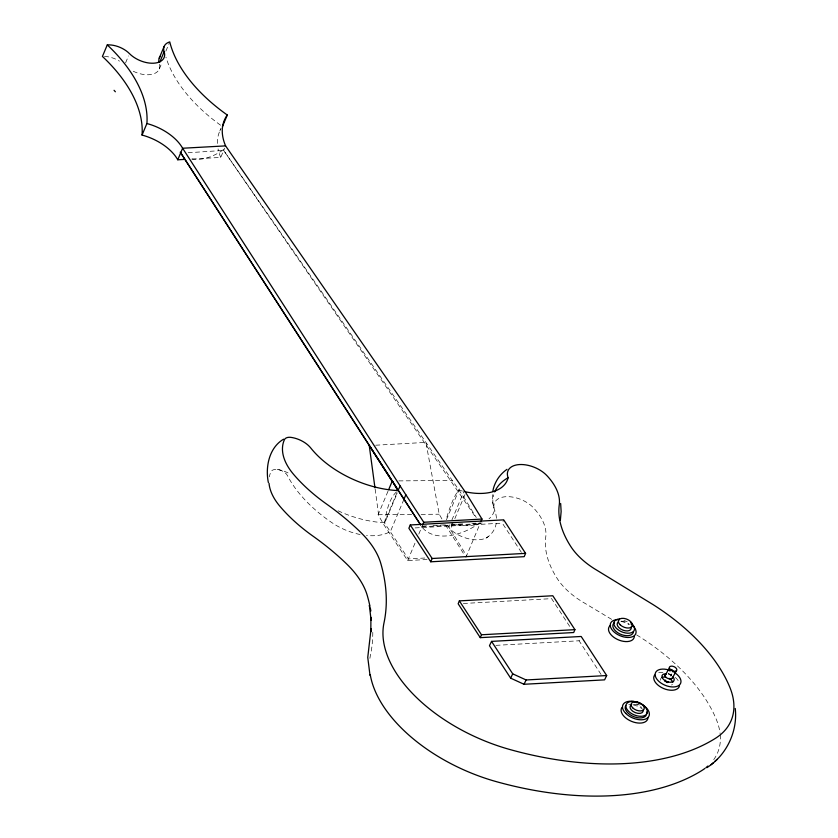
<?xml version="1.0" encoding="UTF-8"?>
<svg xmlns="http://www.w3.org/2000/svg" width="838" height="838" viewBox="0 0 838 838"><rect width="100%" height="100%" fill="white"/><g stroke="black" fill="none" stroke-linecap="round" stroke-linejoin="round"><path stroke-width="0.63" stroke-dasharray="4.19 3.14" d="M492.388 494.703L492.335 500.695L493.613 506.927M125.585 62.85L128.497 55.937M165.882 51.128L169.276 43.052M159.346 68.894L161.765 63.122M219.87 130.927L220.844 128.623M192.091 159L220.74 157.429L224.636 148.158M427.076 559.512L407.666 560.57L383.657 524.389L378.116 514.731L388.141 490.9M396.856 492.985L384.349 522.744L408.368 558.925L426.469 557.93M338.081 510.792A78.94 45.273 22.8 0 0 384.82 522.734L397.327 492.985M403.947 499.322L390.435 531.46A45.64 26.177 22.8 0 1 366.51 535.461M407.666 560.57L415.868 541.076M418.801 534.089L422.781 524.619M446.434 519.832L460.837 485.548M448.885 527.196L449.88 524.818M451.881 520.063L464.294 490.534M452.866 523.383L450.362 529.333L466.577 555.73M454.835 518.691L465.771 492.671M465.886 557.375L480.499 522.608M521.372 552.347L502.318 523.142L503.701 519.843M670.767 676.182L671.72 673.899M601.045 674.433L579.089 640.787L580.137 638.629M486.103 538.164L488.365 536.53A61.195 35.102 22.8 0 0 496.19 523.53M188.131 152.746L223.683 150.421M375.696 445.208L425.914 442.401L439.206 514.207L442.275 519.57M426.605 525.876L421.43 526.159A46.603 29.11 -33.1 0 0 479.65 522.964L471.888 523.394M433.078 525.52L446.015 524.808M451.19 524.525L465.415 523.75M421.87 526.788L480.08 523.593M415.156 527.919L502.318 523.142M463.341 603.486L551.593 598.646L570.856 628.165M495.96 645.344L579.089 640.787M398.836 480.897L452.258 480.436M378.116 514.731L412.118 514.438M421.147 514.364L439.206 514.207M611.656 619.366L583.468 602.438A62.305 35.741 22.8 0 1 557.249 578.576A120.504 69.114 22.8 0 1 545.758 536.938A60.189 34.526 22.8 0 0 533.397 507.755A23.422 13.439 22.8 0 0 506.079 496.693A23.422 13.439 22.8 0 0 494.588 509.881A49.075 28.146 22.8 0 1 489.004 518.837M636.681 634.921L639.446 636.66A176.053 100.979 22.8 0 1 716.438 719.737A105.033 60.242 22.8 0 1 720.114 733.627M191.85 159.084A34.4 21.495 -33.1 0 0 223.243 149.793L463.875 497.196M447.502 525.206L450.362 529.333A25.475 14.613 22.8 0 0 488.365 536.53M445.428 524.86L464.535 555.175M223.243 149.793L475.942 517.57M463.435 496.567L476.267 517.465M375.141 489.12L378.598 514.731M360.057 534.497A45.64 26.177 22.8 0 1 331.911 522.671A120.19 68.936 22.8 0 1 287.476 475.607A9.166 5.258 22.8 0 0 278.897 469.751A9.166 5.258 22.8 0 0 270.946 471.752A64.358 36.914 22.8 0 0 269.333 476.853M496.442 518.272A61.195 35.102 22.8 0 0 494.588 509.881A35.741 28.66 2.7 0 1 493.676 494.829M482.091 522.912A49.075 28.146 22.8 0 1 451.221 523.771M220.74 157.429A79.118 45.378 22.8 0 1 218.058 148.923M217.419 143.445A79.118 45.378 22.8 0 1 221.043 128.685M220.562 125.208A145.445 83.423 22.8 0 1 165.934 57.162M104.457 56.418A19.19 11.009 22.8 0 1 119.478 61.132M159.566 64.264A21.065 12.078 22.8 0 1 151.95 74.32A21.065 12.078 22.8 0 1 131.65 70.413M462.419 491.068A49.075 28.146 22.8 0 1 458.941 490.073A36.118 6.819 -74.9 0 0 446.445 518.575M658.72 672.694A13.638 7.825 22.8 0 1 663.78 672.505M668.263 673.563A13.638 7.825 22.8 0 1 671.531 674.978M675.334 677.502A13.638 7.825 22.8 0 1 678.581 681.284M628.762 704.517A14.183 8.139 22.8 0 1 632.103 704.716M633.266 704.926A14.183 8.139 22.8 0 1 642.17 708.77M384.831 522.744A36.118 14.592 -85.2 0 1 396.793 491.676M277.095 469.448A20.196 11.585 22.8 0 1 290.241 474.13M372.784 632.344A300.832 172.544 22.8 0 1 370.48 655.023A136.594 78.353 22.8 0 0 369.705 659.935M720.24 734.853A105.033 60.242 22.8 0 1 712.761 760.904M623.891 620.497A13.638 7.825 22.8 0 1 627.212 621.786M621.052 621.513A10.915 6.264 22.8 0 1 628.835 624.53M668.808 674.339A6.484 3.719 22.8 0 1 671.762 675.889M672.359 684.311A6.484 3.719 22.8 0 1 671.573 684.992M660.585 680.236A6.484 3.719 22.8 0 1 660.973 678.33M670.358 671.856A1.791 1.027 22.8 0 1 669.656 671.332M668.221 673.857A3.981 2.284 22.8 0 1 671.72 675.69M633.779 704.297A6.966 4.001 22.8 0 1 641.657 707.471M636.786 703.889A11.355 6.515 22.8 0 1 639.53 704.999M621.021 621.199A7.437 4.263 22.8 0 1 629.453 624.478"/><path stroke-width="1.26" d="M560.381 520.084L561.135 511.515L560.653 503.491M492.912 490.806C494.483 482.175 499.762 474.339 506.959 469.353M480.991 521.435L481.986 519.068L465.771 492.671L225.59 145.885A79.118 45.378 22.8 0 1 227.287 115.016A145.445 83.423 22.8 0 1 169.758 41.9A19.243 11.041 22.8 0 0 164.133 51.726A21.065 12.078 22.8 0 1 153.668 63.206A21.065 12.078 22.8 0 1 129.461 53.622A19.19 11.009 22.8 0 0 107.274 44.906L102.425 56.439A152.883 87.697 22.8 0 1 142.051 135.065A40.999 23.516 22.8 0 1 177.771 159.786L184.276 159.419M159.241 58.094L164.091 46.561M159.775 62.106L164.133 51.726M142.051 135.065L146.901 123.521A152.883 87.697 22.8 0 0 107.274 44.906M177.771 159.786L182.621 148.242L225.59 145.885M222.437 126.548L227.287 115.016M388.643 489.717L392.32 480.949L397.851 490.607L400.239 486.071M146.901 123.521A40.999 23.516 22.8 0 1 182.621 148.242L405.854 494.787L403.947 499.322L180.275 152.149L420.728 525.059L403.507 498.694M410.264 524.965L408.881 528.265L430.763 561.795L524.2 556.673L525.583 553.373L503.701 519.843L410.264 524.965L432.146 558.496L430.763 561.795M422.781 524.619L423.777 522.263L405.854 494.787M459.36 600.888L458.156 603.769L480.268 637.655L573.705 632.533L574.92 629.652L552.808 595.755L459.36 600.888L481.483 634.775L480.268 637.655M491.55 641.384L489.465 645.7L510.646 678.162L524.033 684.279L604.596 679.859L606.681 675.543L581.174 636.471L491.55 641.384L512.73 673.846L526.117 679.964L606.681 675.543M510.646 678.162L512.73 673.846M524.033 684.279L526.117 679.964M665.005 675.711L669.321 668.064M672.244 678.214L676.559 670.568A3.981 2.284 22.8 0 0 672.537 666.21A3.981 2.284 22.8 0 0 670.086 669.415A3.981 2.284 22.8 0 0 676.559 670.568M706.853 767.681C726.462 755.258 737.828 731.532 735.251 708.477M711.127 764.685L713.358 762.727M714.898 761.354L717.171 759.364M283.558 439.185C269.04 447.712 265.237 467.017 268.338 482.479M423.777 522.263L481.986 519.068M432.146 558.496L525.583 553.373M481.483 634.775L574.92 629.652M392.142 481.368L369.254 445.575L374.963 487.831M114.052 90.295L115.382 91.782M369.925 608.22L369.369 605.361L371.098 620.34L370.93 617.355L370.805 631.821L371.045 628.772L367.756 657.421L370.019 675.491M158.99 62.159A19.243 11.041 22.8 0 1 160.226 56.376M494.692 491.916A35.741 28.66 2.7 0 1 508.1 477.754A23.422 13.439 22.8 0 1 519.581 464.556A23.422 13.439 22.8 0 1 546.9 475.617A60.189 34.526 22.8 0 1 559.271 504.801A120.504 69.114 22.8 0 0 570.751 546.439A62.305 35.741 22.8 0 0 596.981 570.301L652.949 604.533A176.053 100.979 22.8 0 1 729.95 687.6A105.033 60.242 22.8 0 1 715.369 738.372A260.272 149.279 22.8 0 1 510.248 749.622A136.594 78.353 22.8 0 1 383.993 622.885A300.832 172.544 22.8 0 0 380.766 563.325A90.116 51.694 22.8 0 0 360.277 531.931A208.777 119.75 22.8 0 0 326.453 503.973A139.443 79.977 22.8 0 1 293.468 474.224A64.358 36.914 22.8 0 1 284.459 439.625A9.166 5.258 22.8 0 1 290.608 437.321A20.196 11.585 22.8 0 1 310.783 448.016A78.94 45.273 22.8 0 0 398.333 490.607M508.1 477.754A49.075 28.146 22.8 0 1 464.734 491.634M634.335 636.566A13.638 7.825 22.8 0 1 617.376 639.415A13.638 7.825 22.8 0 1 610.609 625.253M679.503 685.756A13.638 7.825 22.8 0 1 663.413 688.438A13.638 7.825 22.8 0 1 654.688 675.03M647.952 718.061A14.183 8.139 22.8 0 1 631.737 721.445A14.183 8.139 22.8 0 1 621.869 707.555M269.04 483.327A64.358 36.914 22.8 0 0 279.965 506.351A139.443 79.977 22.8 0 0 312.941 536.111A208.777 119.75 22.8 0 1 346.764 564.068A90.116 51.694 22.8 0 1 367.254 595.462A300.832 172.544 22.8 0 1 369.862 605.843M370.386 608.419A300.832 172.544 22.8 0 1 370.857 610.986M370.239 674.58A136.594 78.353 22.8 0 0 496.735 781.76A260.272 149.279 22.8 0 0 701.867 770.499A105.033 60.242 22.8 0 0 704.999 768.362M707.869 766.047A105.033 60.242 22.8 0 1 705.984 767.608M631.161 624.195A13.638 7.825 22.8 0 1 631.485 637.069A13.638 7.825 22.8 0 1 611.782 629.432A13.638 7.825 22.8 0 1 619.429 619.649M633.486 631.663A10.915 6.264 22.8 0 1 619.91 633.947A10.915 6.264 22.8 0 1 614.505 622.613M673.941 672.244A13.638 7.825 22.8 0 1 676.58 686.5A13.638 7.825 22.8 0 1 655.871 677.544A13.638 7.825 22.8 0 1 668.525 669.908M672.904 676.905A6.484 3.719 22.8 0 1 671.395 682.205A6.484 3.719 22.8 0 1 662.628 678.413A6.484 3.719 22.8 0 1 665.655 673.783M669.478 670.023A1.791 1.027 22.8 0 1 671.814 669.772A1.791 1.027 22.8 0 1 672.526 671.626M641.091 703.805A11.355 6.515 22.8 0 1 643.123 716.071A11.355 6.515 22.8 0 1 625.986 707.073A11.355 6.515 22.8 0 1 640.222 703.354M630.605 622.592A10.915 6.264 22.8 0 1 631.307 632.753A10.915 6.264 22.8 0 1 615.721 627.599A10.915 6.264 22.8 0 1 619.533 618.926M661.769 677.649A6.484 3.719 22.8 0 1 665.822 677.219M668.975 678.309A6.484 3.719 22.8 0 1 672.757 682.404M668.357 681.619A1.791 1.027 22.8 0 1 666.461 682.341M665.32 681.629A1.791 1.027 22.8 0 1 664.984 681.022M664.974 680.739A1.791 1.027 22.8 0 1 665.623 680.184M669.635 670.002A1.791 1.027 22.8 0 1 671.207 670.002M671.636 670.191A1.791 1.027 22.8 0 1 672.338 670.714M672.568 671.018A1.791 1.027 22.8 0 1 672.684 671.605M672.485 677.67A3.981 2.284 22.8 0 1 666.88 677.973A3.981 2.284 22.8 0 1 666.43 673.867M643.123 709.828A6.966 4.001 22.8 0 1 635.246 712.614A6.966 4.001 22.8 0 1 631.182 705.02M646.077 715.505A11.355 6.515 22.8 0 1 632.323 716.019A11.355 6.515 22.8 0 1 625.787 705.512M646.517 712.091A11.355 6.515 22.8 0 1 646.664 713.913M631.098 626.992A7.437 4.263 22.8 0 1 622.875 630.134A7.437 4.263 22.8 0 1 618.297 622.026M625.693 713.348A14.183 8.139 22.8 0 0 648.602 716.762A14.183 8.139 22.8 0 0 633.486 701.416A14.183 8.139 22.8 0 0 625.693 713.348M620.141 624.771A7.437 4.263 22.8 0 0 632.103 626.374A7.437 4.263 22.8 0 0 623.975 618.392A7.437 4.263 22.8 0 0 620.141 624.771M632.638 707.785A6.966 4.001 22.8 0 0 643.888 709.461A6.966 4.001 22.8 0 0 636.461 701.919A6.966 4.001 22.8 0 0 632.638 707.785"/></g></svg>
